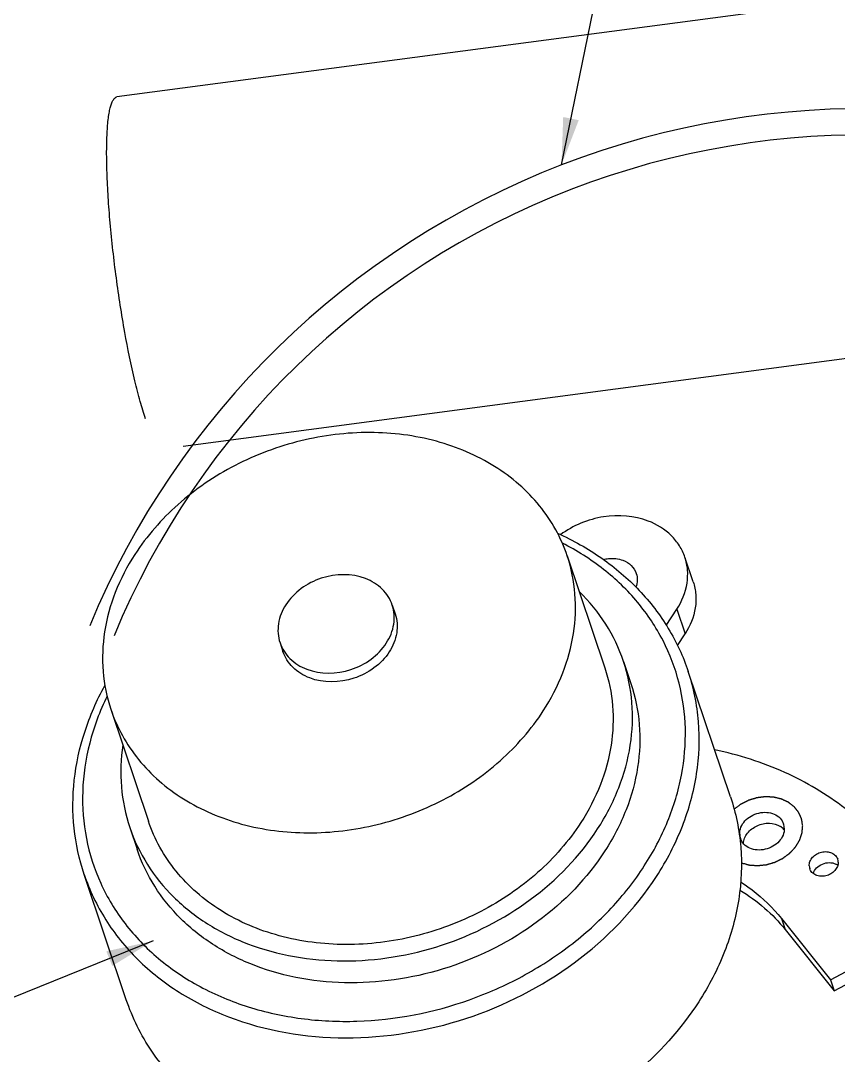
# Model space of a CAD drawing. Header units: millimetres. Extents: x 0 to 420, y 0 to 297.
# Drawn here: x 278.4 to 309.47, y 219.44 to 258.78 of the extents above; entities that cross this region are included whole.
import ezdxf

# ---------------------------------------------------------------- set-up
doc = ezdxf.new("R2010")
doc.units = ezdxf.units.MM
doc.header["$LTSCALE"] = 23.1
doc.layers.get('0').update_dxf_attribs({"linetype": 'CONTINUOUS'})
doc.styles.get("Standard").update_dxf_attribs({"font": 'txt', "width": 0.7})
doc.dimstyles.get("Standard").update_dxf_attribs({"dimtxt": 2.2, "dimasz": 1.8, "dimexe": 1.5, "dimexo": 0.5, "dimtad": 1, "dimdec": 1, "dimzin": 0, "dimdsep": 46, "dimtxsty": 'Standard', "dimblk": '_FILLED', "dimcen": 0.09, "dimclrt": 5, "dimazin": 0, "dimtp": 0.01, "dimtm": 0.01, "dimtfac": 1, "dimtdec": 1, "dimtofl": 0, "dimtmove": 0, "dimatfit": 3, "dimldrblk": '_FILLED', "dimfxl": 1, "dimtolj": 1, "dimtzin": 0, "dimarcsym": 0})

# ---------------------------------------------------------------- blocks, each defined once
blk = doc.blocks.new('_FILLED')
at = {"color": 0, "linetype": 'ByBlock'}
blk.add_solid([(0, 0), (-1, 0.167), (-1, -0.167)], dxfattribs=at)

msp = doc.modelspace()

# ---------------------------------------------------------------- linework, layer by layer
at = {"color": 7, "linetype": 'Continuous'}
for p, q in [((325.578, 261.656), (282.052, 255.881)), ((327.353, 248.273), (284.576, 242.598)), ((299.171, 238.429), (300.599, 234.181)), ((303.958, 237.447), (303.643, 238.384)), ((292.518, 236.564), (292.63, 236.231)), ((302.937, 235.787), (303.337, 236.406)), ((303.366, 235.025), (303.652, 235.469)), ((288.253, 235.13), (288.365, 234.797)), ((301.309, 234.42), (301.589, 233.587)), ((305.374, 229.273), (303.771, 234.042)), ((281.824, 232.599), (283.252, 228.35)), ((282.541, 228.111), (282.821, 227.278)), ((282.411, 221.555), (280.808, 226.324)), ((307.31, 224.649), (309.175, 222.316)), ((307.45, 224.232), (309.315, 221.9)), ((309.175, 222.316), (312.54, 224.101)), ((309.315, 221.9), (312.68, 223.684)), ((309.175, 222.316), (309.315, 221.9))]:
    msp.add_line(p, q, dxfattribs=at)
at = {"color": 9, "linetype": 'Continuous'}
for p, q in [((303.337, 236.406), (303.652, 235.469)), ((307.31, 224.649), (307.45, 224.232))]:
    msp.add_line(p, q, dxfattribs=at)
for radius in [31.825, 30.825]:
    msp.add_arc((310.429, 223.612), radius, 64.756, 157.5222)
at = {"color": 7, "linetype": 'Continuous'}
for centre, radius, start, end in [((306.842, 228.058), 0.579, 2.0841, 18.4838), ((306.305, 227.875), 0.579, 182.0841, 198.4838), ((306.911, 227.569), 0.68, 50.2325, 57.4814), ((306.939, 227.603), 0.636, 42.6212, 50.2067), ((306.954, 227.617), 0.616, 40.8726, 42.5866), ((308.744, 226.66), 0.377, 182.0976, 198.5065), ((309.173, 226.293), 0.47, 55.748, 63.5842), ((309.189, 226.317), 0.441, 52.7045, 55.6839), ((309.094, 226.779), 0.377, 2.0976, 18.5065)]:
    msp.add_arc(centre, radius, start, end, dxfattribs=at)
for points, knots in [([(283.139, 243.645), (283.066, 243.863), (282.923, 244.341), (282.645, 245.433), (282.329, 246.998), (282.017, 249.003), (281.823, 250.721), (281.72, 252.053), (281.674, 252.96), (281.659, 253.773), (281.674, 254.472), (281.713, 254.975), (281.763, 255.307), (281.805, 255.5), (281.854, 255.655), (281.909, 255.772), (281.972, 255.851), (282.027, 255.877), (282.052, 255.881)], [0, 0, 0, 0, 0.055202, 0.11989, 0.271062, 0.439072, 0.60759, 0.686894, 0.760275, 0.825984, 0.882456, 0.928443, 0.94721, 0.96308, 0.976047, 0.986207, 0.99391, 1, 1, 1, 1]), ([(299.171, 238.429), (299.055, 238.773), (298.759, 239.445), (298.137, 240.364), (297.35, 241.177), (296.09, 242.108), (294.183, 242.913), (291.641, 243.231), (289.012, 242.907), (286.509, 241.969), (284.334, 240.494), (283.189, 239.188), (282.734, 238.486)], [0, 0, 0, 0, 0.054752, 0.110103, 0.166585, 0.224605, 0.345761, 0.473997, 0.607139, 0.741665, 0.87369, 1, 1, 1, 1]), ([(302.252, 239.759), (301.721, 239.962), (300.506, 240.053), (299.392, 239.59), (298.916, 239.239)], [0, 0, 0, 0, 0.489988, 1, 1, 1, 1]), ([(303.643, 238.384), (303.592, 238.537), (303.45, 238.835), (303.025, 239.359), (302.574, 239.635), (302.252, 239.759)], [0, 0, 0, 0, 0.240633, 0.485768, 1, 1, 1, 1]), ([(298.803, 239.293), (299.39, 239.029), (300.504, 238.405), (301.941, 237.178), (303.065, 235.716), (303.58, 234.61), (303.771, 234.042)], [0, 0, 0, 0, 0.260299, 0.512263, 0.757852, 1, 1, 1, 1]), ([(282.734, 238.486), (282.441, 238.032), (281.949, 237.086), (281.531, 235.571), (281.467, 234.048), (281.668, 233.064), (281.824, 232.599)], [0, 0, 0, 0, 0.263359, 0.516103, 0.760407, 1, 1, 1, 1]), ([(298.261, 232.542), (298.554, 232.996), (299.046, 233.942), (299.464, 235.457), (299.527, 236.98), (299.327, 237.964), (299.171, 238.429)], [0, 0, 0, 0, 0.263359, 0.516103, 0.760407, 1, 1, 1, 1]), ([(303.337, 236.406), (303.53, 236.703), (303.735, 237.205), (303.763, 237.897), (303.696, 238.228), (303.643, 238.384)], [0, 0, 0, 0, 0.514741, 0.759722, 1, 1, 1, 1]), ([(300.541, 238.299), (300.604, 238.315), (300.851, 238.359), (301.112, 238.332), (301.286, 238.266)], [0, 0, 0, 0, 0.259576, 1, 1, 1, 1]), ([(301.286, 238.266), (301.404, 238.221), (301.62, 238.09), (301.757, 237.875), (301.795, 237.763)], [0, 0, 0, 0, 0.516007, 1, 1, 1, 1]), ([(291.5, 237.57), (290.978, 237.77), (289.765, 237.754), (288.781, 237.048), (288.476, 236.578)], [0, 0, 0, 0, 0.499426, 1, 1, 1, 1]), ([(301.795, 237.763), (301.822, 237.681), (301.849, 237.504), (301.814, 237.328), (301.784, 237.244)], [0, 0, 0, 0, 0.490514, 1, 1, 1, 1]), ([(292.518, 236.564), (292.443, 236.789), (292.168, 237.218), (291.736, 237.48), (291.5, 237.57)], [0, 0, 0, 0, 0.484026, 1, 1, 1, 1]), ([(303.958, 237.447), (304.011, 237.291), (304.078, 236.96), (304.05, 236.268), (303.845, 235.766), (303.652, 235.469)], [0, 0, 0, 0, 0.240278, 0.485259, 1, 1, 1, 1]), ([(301.309, 234.42), (301.143, 234.916), (300.683, 235.879), (300.009, 236.706), (299.628, 237.079)], [0, 0, 0, 0, 0.495279, 1, 1, 1, 1]), ([(288.476, 236.578), (288.336, 236.361), (288.137, 235.882), (288.176, 235.36), (288.253, 235.13)], [0, 0, 0, 0, 0.516561, 1, 1, 1, 1]), ([(292.294, 235.117), (292.435, 235.334), (292.633, 235.812), (292.595, 236.335), (292.518, 236.564)], [0, 0, 0, 0, 0.516561, 1, 1, 1, 1]), ([(292.63, 236.231), (292.707, 236.001), (292.745, 235.479), (292.547, 235.001), (292.406, 234.783)], [0, 0, 0, 0, 0.483439, 1, 1, 1, 1]), ([(288.253, 235.13), (288.328, 234.906), (288.603, 234.476), (289.035, 234.215), (289.271, 234.125)], [0, 0, 0, 0, 0.484026, 1, 1, 1, 1]), ([(289.271, 234.125), (289.793, 233.925), (291.006, 233.94), (291.99, 234.646), (292.294, 235.117)], [0, 0, 0, 0, 0.499426, 1, 1, 1, 1]), ([(289.383, 233.791), (289.147, 233.882), (288.715, 234.143), (288.44, 234.573), (288.365, 234.797)], [0, 0, 0, 0, 0.515974, 1, 1, 1, 1]), ([(292.406, 234.783), (292.102, 234.313), (291.118, 233.607), (289.905, 233.592), (289.383, 233.791)], [0, 0, 0, 0, 0.500574, 1, 1, 1, 1]), ([(300.599, 234.181), (300.755, 233.715), (300.955, 232.732), (300.892, 231.209), (300.474, 229.694), (299.982, 228.748), (299.689, 228.294)], [0, 0, 0, 0, 0.239593, 0.483897, 0.736641, 1, 1, 1, 1]), ([(300.325, 228.051), (300.642, 228.541), (301.175, 229.565), (301.627, 231.204), (301.696, 232.852), (301.479, 233.916), (301.309, 234.42)], [0, 0, 0, 0, 0.263362, 0.516104, 0.760408, 1, 1, 1, 1]), ([(280.808, 226.324), (280.617, 226.892), (280.36, 228.083), (280.372, 229.927), (280.776, 231.771), (281.286, 232.941), (281.595, 233.507)], [0, 0, 0, 0, 0.242143, 0.487725, 0.739667, 1, 1, 1, 1]), ([(301.589, 233.587), (301.759, 233.083), (301.976, 232.019), (301.907, 230.371), (301.455, 228.732), (300.922, 227.708), (300.605, 227.218)], [0, 0, 0, 0, 0.239592, 0.483896, 0.736638, 1, 1, 1, 1]), ([(281.824, 232.599), (281.94, 232.255), (282.236, 231.583), (282.858, 230.664), (283.644, 229.851), (284.905, 228.92), (286.812, 228.115), (289.354, 227.797), (291.983, 228.121), (294.486, 229.059), (296.661, 230.534), (297.806, 231.84), (298.261, 232.542)], [0, 0, 0, 0, 0.054752, 0.110103, 0.166585, 0.224605, 0.345761, 0.473997, 0.607139, 0.741665, 0.87369, 1, 1, 1, 1]), ([(282.276, 231.251), (282.198, 230.723), (282.159, 229.655), (282.375, 228.608), (282.541, 228.111)], [0, 0, 0, 0, 0.504736, 1, 1, 1, 1]), ([(309.734, 228.825), (309.031, 229.372), (307.444, 230.312), (305.69, 230.867), (304.775, 231.058)], [0, 0, 0, 0, 0.488093, 1, 1, 1, 1]), ([(305.374, 229.273), (305.581, 228.657), (305.846, 227.354), (305.762, 225.339), (305.209, 223.333), (304.557, 222.08), (304.169, 221.48)], [0, 0, 0, 0, 0.239592, 0.483896, 0.736638, 1, 1, 1, 1]), ([(305.727, 227.854), (305.724, 227.942), (305.759, 228.127), (305.916, 228.369), (306.154, 228.558), (306.444, 228.671), (306.75, 228.697), (307.037, 228.631), (307.269, 228.477), (307.364, 228.322), (307.391, 228.242)], [0, 0, 0, 0, 0.115312, 0.239453, 0.371913, 0.508353, 0.642834, 0.770193, 0.888346, 1, 1, 1, 1]), ([(299.689, 228.294), (299.234, 227.591), (298.089, 226.286), (295.914, 224.811), (293.411, 223.873), (290.782, 223.548), (288.24, 223.867), (286.333, 224.672), (285.073, 225.603), (284.286, 226.416), (283.664, 227.335), (283.368, 228.007), (283.252, 228.35)], [0, 0, 0, 0, 0.12631, 0.258335, 0.392861, 0.526003, 0.654239, 0.775395, 0.833415, 0.889897, 0.945248, 1, 1, 1, 1]), ([(305.868, 227.498), (305.872, 227.566), (305.905, 227.706), (306.056, 227.964), (306.378, 228.206), (306.841, 228.305), (307.153, 228.222), (307.277, 228.142)], [0, 0, 0, 0, 0.113876, 0.234405, 0.4918, 0.755467, 1, 1, 1, 1]), ([(282.541, 228.111), (282.707, 227.619), (283.163, 226.661), (284.178, 225.412), (285.482, 224.388), (286.49, 223.89), (287.022, 223.686)], [0, 0, 0, 0, 0.239969, 0.484455, 0.737072, 1, 1, 1, 1]), ([(287.022, 223.686), (289.318, 222.807), (294.654, 222.875), (298.986, 225.982), (300.325, 228.051)], [0, 0, 0, 0, 0.499426, 1, 1, 1, 1]), ([(307.421, 228.079), (307.424, 227.991), (307.389, 227.807), (307.231, 227.565), (306.993, 227.376), (306.704, 227.262), (306.397, 227.236), (306.111, 227.303), (305.879, 227.457), (305.783, 227.611), (305.756, 227.692)], [0, 0, 0, 0, 0.115312, 0.239453, 0.371913, 0.508353, 0.642834, 0.770193, 0.888346, 1, 1, 1, 1]), ([(287.302, 222.853), (286.77, 223.057), (285.762, 223.555), (284.458, 224.579), (283.443, 225.828), (282.987, 226.786), (282.821, 227.278)], [0, 0, 0, 0, 0.262928, 0.515545, 0.760031, 1, 1, 1, 1]), ([(300.605, 227.218), (299.266, 225.149), (294.934, 222.042), (289.598, 221.974), (287.302, 222.853)], [0, 0, 0, 0, 0.500574, 1, 1, 1, 1]), ([(308.367, 226.647), (308.365, 226.704), (308.388, 226.824), (308.49, 226.982), (308.645, 227.105), (308.834, 227.179), (309.034, 227.196), (309.221, 227.153), (309.372, 227.052), (309.435, 226.952), (309.452, 226.899)], [0, 0, 0, 0, 0.115289, 0.239457, 0.371902, 0.508338, 0.642811, 0.770165, 0.888299, 1, 1, 1, 1]), ([(309.471, 226.793), (309.473, 226.736), (309.45, 226.615), (309.348, 226.458), (309.193, 226.335), (309.004, 226.26), (308.804, 226.243), (308.617, 226.287), (308.466, 226.387), (308.404, 226.488), (308.386, 226.541)], [0, 0, 0, 0, 0.115289, 0.239457, 0.371902, 0.508338, 0.642811, 0.770165, 0.888299, 1, 1, 1, 1]), ([(308.522, 226.356), (308.567, 226.516), (308.846, 226.786), (309.229, 226.791), (309.382, 226.714)], [0, 0, 0, 0, 0.493343, 1, 1, 1, 1]), ([(305.763, 226.036), (305.912, 225.94), (306.481, 225.541), (306.988, 225.052), (307.31, 224.649)], [0, 0, 0, 0, 0.255394, 1, 1, 1, 1]), ([(305.737, 225.724), (306.066, 225.524), (306.685, 225.075), (307.216, 224.525), (307.45, 224.232)], [0, 0, 0, 0, 0.507174, 1, 1, 1, 1]), ([(295.38, 205.145), (296.306, 205.757), (297.66, 206.593), (299.431, 207.591), (300.609, 208.231), (301.738, 208.842), (302.652, 209.368), (303.359, 209.825), (304.016, 210.292), (304.775, 210.914), (305.645, 211.764), (306.557, 212.792), (307.588, 214.089), (308.785, 215.708), (310.214, 217.669), (311.589, 219.49), (312.85, 221.049), (313.863, 222.229), (314.898, 223.35), (315.61, 224.056), (315.969, 224.397)], [0, 0, 0, 0, 0.116493, 0.166852, 0.213324, 0.257205, 0.301614, 0.32386, 0.345543, 0.386213, 0.426664, 0.473071, 0.530327, 0.600505, 0.68436, 0.78495, 0.839916, 0.894748, 0.948116, 1, 1, 1, 1]), ([(295.565, 204.845), (296.486, 205.456), (297.836, 206.288), (299.601, 207.283), (300.778, 207.923), (301.91, 208.535), (302.828, 209.063), (303.541, 209.524), (304.207, 209.997), (304.977, 210.626), (305.859, 211.487), (306.781, 212.523), (307.818, 213.827), (309.016, 215.447), (310.441, 217.403), (311.808, 219.215), (313.061, 220.766), (314.065, 221.939), (315.091, 223.053), (315.796, 223.756), (316.151, 224.094)], [0, 0, 0, 0, 0.116032, 0.16627, 0.212707, 0.256659, 0.301321, 0.32379, 0.345743, 0.38702, 0.428035, 0.474924, 0.532525, 0.602806, 0.686439, 0.786466, 0.841088, 0.895604, 0.948563, 1, 1, 1, 1]), ([(284.86, 217.939), (284.299, 218.428), (283.306, 219.534), (282.642, 220.867), (282.411, 221.555)], [0, 0, 0, 0, 0.506007, 1, 1, 1, 1]), ([(304.169, 221.48), (303.494, 220.436), (301.751, 218.518), (298.42, 216.47), (294.628, 215.342), (291.978, 215.284), (290.699, 215.446)], [0, 0, 0, 0, 0.241156, 0.493796, 0.749812, 1, 1, 1, 1])]:
    msp.add_open_spline(points, degree=3, knots=knots, dxfattribs=at)
at = {"color": 9, "linetype": 'Continuous'}
for points, knots in [([(302.1, 226.645), (302.446, 227.179), (303.034, 228.291), (303.571, 230.065), (303.726, 231.857), (303.489, 233.605), (302.867, 235.247), (301.884, 236.722), (300.576, 237.98), (299.537, 238.635), (298.985, 238.917)], [0, 0, 0, 0, 0.132568, 0.260169, 0.383643, 0.504471, 0.624605, 0.746111, 0.870814, 1, 1, 1, 1]), ([(302.566, 226.249), (302.954, 226.849), (303.606, 228.102), (304.159, 230.108), (304.243, 232.123), (303.978, 233.426), (303.771, 234.042)], [0, 0, 0, 0, 0.263361, 0.516102, 0.760407, 1, 1, 1, 1]), ([(281.681, 233.104), (281.402, 232.53), (280.96, 231.346), (280.685, 229.499), (280.824, 227.679), (281.375, 225.957), (282.317, 224.398), (283.612, 223.06), (285.209, 221.99), (287.05, 221.224), (289.069, 220.784), (291.922, 220.65), (294.815, 221.211), (297.476, 222.393), (299.296, 223.565), (300.868, 224.979), (301.73, 226.074), (302.1, 226.645)], [0, 0, 0, 0, 0.060008, 0.117874, 0.174254, 0.230062, 0.286319, 0.34396, 0.403671, 0.465794, 0.530315, 0.5969, 0.733356, 0.802058, 0.869848, 0.936006, 1, 1, 1, 1]), ([(280.808, 226.324), (281.011, 225.721), (281.569, 224.55), (282.81, 223.021), (284.406, 221.768), (285.64, 221.159), (286.29, 220.91)], [0, 0, 0, 0, 0.239969, 0.484456, 0.737073, 1, 1, 1, 1]), ([(286.29, 220.91), (289.099, 219.834), (295.627, 219.917), (300.928, 223.718), (302.566, 226.249)], [0, 0, 0, 0, 0.499426, 1, 1, 1, 1])]:
    msp.add_open_spline(points, degree=3, knots=knots, dxfattribs=at)
at = {"color": 4, "linetype": 'Continuous'}
for points, knots in [([(308.12, 228.172), (308.118, 228.187), (308.113, 228.217), (308.106, 228.261), (308.099, 228.306), (308.093, 228.343), (308.088, 228.373), (308.085, 228.392), (308.083, 228.405), (308.081, 228.412), (308.081, 228.418), (308.08, 228.423), (308.079, 228.426), (308.079, 228.429), (308.078, 228.431), (308.078, 228.432), (308.078, 228.433), (308.077, 228.435), (308.076, 228.437), (308.074, 228.441), (308.073, 228.445), (308.069, 228.452), (308.066, 228.461), (308.061, 228.471), (308.055, 228.485), (308.047, 228.503), (308.038, 228.524), (308.028, 228.545), (308.019, 228.566), (308.01, 228.587), (308.001, 228.608), (307.993, 228.625), (307.987, 228.639), (307.982, 228.65), (307.978, 228.659), (307.975, 228.666), (307.973, 228.67), (307.972, 228.673), (307.971, 228.675), (307.97, 228.677), (307.969, 228.678), (307.966, 228.681), (307.963, 228.685), (307.958, 228.691), (307.952, 228.699), (307.943, 228.711), (307.93, 228.727), (307.916, 228.745), (307.901, 228.763), (307.887, 228.782), (307.872, 228.8), (307.858, 228.818), (307.843, 228.837), (307.831, 228.852), (307.821, 228.864), (307.814, 228.873), (307.808, 228.881), (307.804, 228.886), (307.802, 228.888), (307.802, 228.889), (307.801, 228.89), (307.8, 228.89), (307.799, 228.892), (307.797, 228.893), (307.794, 228.896), (307.79, 228.899), (307.785, 228.902), (307.779, 228.907), (307.771, 228.914), (307.758, 228.923), (307.742, 228.936), (307.723, 228.951), (307.704, 228.966), (307.684, 228.98), (307.665, 228.995), (307.646, 229.01), (307.63, 229.023), (307.617, 229.033), (307.608, 229.04), (307.6, 229.046), (307.593, 229.051), (307.589, 229.055), (307.585, 229.058), (307.581, 229.06), (307.578, 229.063), (307.574, 229.065), (307.568, 229.068), (307.562, 229.071), (307.554, 229.074), (307.545, 229.079), (307.533, 229.084), (307.518, 229.091), (307.499, 229.1), (307.476, 229.111), (307.453, 229.122), (307.43, 229.132), (307.407, 229.143), (307.384, 229.154), (307.365, 229.163), (307.35, 229.17), (307.341, 229.174), (307.333, 229.178), (307.327, 229.181), (307.321, 229.183), (307.317, 229.186), (307.313, 229.187), (307.311, 229.188), (307.309, 229.189), (307.307, 229.189), (307.302, 229.19), (307.297, 229.192), (307.285, 229.195), (307.266, 229.199), (307.24, 229.205), (307.207, 229.213), (307.165, 229.224), (307.123, 229.234), (307.089, 229.242), (307.064, 229.248), (307.045, 229.253), (307.032, 229.256), (307.027, 229.257), (307.023, 229.258), (307.02, 229.258), (307.018, 229.259), (307.016, 229.259), (307.012, 229.259), (307.006, 229.26), (306.999, 229.26), (306.992, 229.26), (306.983, 229.261), (306.972, 229.261), (306.954, 229.262), (306.931, 229.263), (306.904, 229.265), (306.876, 229.266), (306.849, 229.268), (306.822, 229.269), (306.794, 229.27), (306.772, 229.272), (306.753, 229.273), (306.74, 229.273), (306.728, 229.274), (306.719, 229.274), (306.712, 229.275), (306.706, 229.275), (306.7, 229.275), (306.695, 229.275), (306.691, 229.274), (306.685, 229.273), (306.678, 229.272), (306.669, 229.271), (306.657, 229.27), (306.643, 229.268), (306.625, 229.266), (306.601, 229.263), (306.574, 229.259), (306.546, 229.256), (306.518, 229.252), (306.49, 229.249), (306.462, 229.245), (306.439, 229.242), (306.421, 229.24), (306.409, 229.238), (306.4, 229.237), (306.393, 229.236), (306.387, 229.236), (306.383, 229.235), (306.38, 229.235), (306.378, 229.234), (306.376, 229.234), (306.375, 229.234), (306.374, 229.233), (306.371, 229.232), (306.366, 229.231), (306.359, 229.229), (306.35, 229.226), (306.338, 229.223), (306.32, 229.217), (306.298, 229.21), (306.271, 229.202), (306.244, 229.194), (306.217, 229.185), (306.19, 229.177), (306.163, 229.169), (306.136, 229.16), (306.113, 229.154), (306.095, 229.148), (306.084, 229.145), (306.075, 229.142), (306.069, 229.14), (306.065, 229.139), (306.062, 229.138), (306.06, 229.137), (306.058, 229.136), (306.054, 229.134), (306.049, 229.131), (306.04, 229.127), (306.03, 229.122), (306.017, 229.115), (306.001, 229.107), (305.98, 229.096), (305.954, 229.084), (305.929, 229.071), (305.904, 229.058), (305.879, 229.046), (305.854, 229.033), (305.833, 229.022), (305.816, 229.014), (305.804, 229.008), (305.793, 229.002), (305.785, 228.998), (305.78, 228.995), (305.775, 228.993), (305.773, 228.992), (305.771, 228.991), (305.769, 228.99), (305.768, 228.989), (305.766, 228.988), (305.764, 228.986), (305.76, 228.983), (305.755, 228.98), (305.75, 228.976), (305.742, 228.97), (305.73, 228.96), (305.711, 228.947), (305.682, 228.925), (305.645, 228.897), (305.601, 228.864), (305.556, 228.831), (305.527, 228.809), (305.512, 228.798)], [0, 0, 0, 0, 0.015625, 0.03125, 0.046875, 0.0625, 0.070312, 0.078125, 0.082031, 0.083984, 0.085938, 0.087891, 0.088867, 0.089844, 0.090332, 0.09082, 0.091309, 0.091797, 0.092773, 0.09375, 0.095703, 0.097656, 0.101562, 0.105469, 0.109375, 0.117188, 0.125, 0.132812, 0.140625, 0.148438, 0.15625, 0.164062, 0.167969, 0.171875, 0.175781, 0.177734, 0.179688, 0.180664, 0.181152, 0.181641, 0.182617, 0.183594, 0.185547, 0.1875, 0.191406, 0.195312, 0.203125, 0.210938, 0.21875, 0.226562, 0.234375, 0.242188, 0.25, 0.257812, 0.261719, 0.265625, 0.269531, 0.271484, 0.271973, 0.272461, 0.272705, 0.272949, 0.273438, 0.274414, 0.275391, 0.277344, 0.279297, 0.28125, 0.285156, 0.289062, 0.296875, 0.304688, 0.3125, 0.320312, 0.328125, 0.335938, 0.34375, 0.347656, 0.351562, 0.355469, 0.357422, 0.359375, 0.361328, 0.362305, 0.363281, 0.365234, 0.367188, 0.369141, 0.371094, 0.375, 0.378906, 0.382812, 0.390625, 0.398438, 0.40625, 0.414062, 0.421875, 0.429688, 0.4375, 0.441406, 0.445312, 0.447266, 0.449219, 0.451172, 0.453125, 0.454102, 0.45459, 0.455078, 0.456055, 0.457031, 0.458984, 0.460938, 0.46875, 0.476562, 0.484375, 0.5, 0.515625, 0.523438, 0.53125, 0.539062, 0.541016, 0.542969, 0.543945, 0.544922, 0.54541, 0.545898, 0.546875, 0.548828, 0.550781, 0.552734, 0.554688, 0.558594, 0.5625, 0.570312, 0.578125, 0.585938, 0.59375, 0.601562, 0.609375, 0.617188, 0.621094, 0.625, 0.628906, 0.630859, 0.632812, 0.634766, 0.636719, 0.637695, 0.638672, 0.640625, 0.642578, 0.644531, 0.648438, 0.652344, 0.65625, 0.664062, 0.671875, 0.679688, 0.6875, 0.695312, 0.703125, 0.710938, 0.714844, 0.71875, 0.720703, 0.722656, 0.724609, 0.725586, 0.726562, 0.727051, 0.727295, 0.727539, 0.728027, 0.728516, 0.730469, 0.732422, 0.734375, 0.738281, 0.742188, 0.75, 0.757812, 0.765625, 0.773438, 0.78125, 0.789062, 0.796875, 0.804688, 0.808594, 0.8125, 0.814453, 0.816406, 0.817383, 0.818359, 0.818848, 0.819336, 0.820312, 0.822266, 0.824219, 0.828125, 0.832031, 0.835938, 0.84375, 0.851562, 0.859375, 0.867188, 0.875, 0.882812, 0.890625, 0.894531, 0.898438, 0.902344, 0.904297, 0.90625, 0.907227, 0.908203, 0.908691, 0.90918, 0.909668, 0.910156, 0.911133, 0.912109, 0.914062, 0.916016, 0.917969, 0.921875, 0.929688, 0.9375, 0.953125, 0.96875, 0.984375, 1, 1, 1, 1]), ([(305.789, 226.763), (305.804, 226.759), (305.835, 226.75), (305.882, 226.737), (305.929, 226.725), (305.968, 226.714), (305.999, 226.705), (306.023, 226.699), (306.042, 226.694), (306.058, 226.689), (306.067, 226.687), (306.075, 226.685), (306.08, 226.683), (306.084, 226.682), (306.088, 226.681), (306.093, 226.681), (306.099, 226.68), (306.108, 226.68), (306.118, 226.679), (306.131, 226.678), (306.147, 226.677), (306.168, 226.675), (306.194, 226.673), (306.227, 226.671), (306.269, 226.668), (306.311, 226.665), (306.344, 226.662), (306.365, 226.661), (306.38, 226.659), (306.388, 226.659), (306.394, 226.658), (306.4, 226.658), (306.404, 226.658), (306.407, 226.657), (306.41, 226.657), (306.412, 226.657), (306.415, 226.658), (306.422, 226.659), (306.433, 226.66), (306.445, 226.661), (306.458, 226.662), (306.475, 226.664), (306.497, 226.667), (306.523, 226.669), (306.548, 226.672), (306.582, 226.676), (306.617, 226.68), (306.651, 226.683), (306.672, 226.685), (306.69, 226.687), (306.702, 226.689), (306.715, 226.69), (306.726, 226.691), (306.733, 226.692), (306.736, 226.692), (306.738, 226.692), (306.741, 226.693), (306.744, 226.694), (306.748, 226.695), (306.753, 226.697), (306.76, 226.699), (306.768, 226.701), (306.783, 226.705), (306.804, 226.711), (306.837, 226.721), (306.879, 226.733), (306.921, 226.745), (306.954, 226.755), (306.979, 226.762), (307, 226.768), (307.017, 226.773), (307.03, 226.777), (307.04, 226.78), (307.048, 226.782), (307.055, 226.784), (307.06, 226.785), (307.064, 226.787), (307.068, 226.789), (307.073, 226.792), (307.08, 226.796), (307.09, 226.8), (307.106, 226.808), (307.125, 226.817), (307.149, 226.829), (307.18, 226.844), (307.211, 226.859), (307.242, 226.875), (307.266, 226.886), (307.289, 226.897), (307.309, 226.907), (307.324, 226.915), (307.334, 226.919), (307.342, 226.923), (307.348, 226.926), (307.352, 226.928), (307.356, 226.93), (307.358, 226.931), (307.359, 226.932), (307.36, 226.933), (307.362, 226.934), (307.365, 226.936), (307.37, 226.939), (307.375, 226.943), (307.382, 226.948), (307.39, 226.954), (307.404, 226.964), (307.421, 226.977), (307.442, 226.992), (307.462, 227.007), (307.49, 227.027), (307.517, 227.047), (307.545, 227.067), (307.565, 227.082), (307.583, 227.095), (307.596, 227.105), (307.605, 227.111), (307.612, 227.116), (307.616, 227.12), (307.62, 227.122), (307.623, 227.124), (307.627, 227.128), (307.631, 227.133), (307.636, 227.139), (307.644, 227.146), (307.652, 227.155), (307.663, 227.167), (307.677, 227.182), (307.694, 227.201), (307.717, 227.225), (307.745, 227.255), (307.773, 227.285), (307.796, 227.309), (307.81, 227.324), (307.82, 227.334), (307.825, 227.34), (307.83, 227.345), (307.833, 227.349), (307.836, 227.352), (307.838, 227.354), (307.84, 227.356), (307.841, 227.357), (307.842, 227.36), (307.846, 227.365), (307.851, 227.374), (307.857, 227.384), (307.863, 227.394), (307.872, 227.408), (307.882, 227.424), (307.895, 227.445), (307.907, 227.465), (307.92, 227.485), (307.932, 227.505), (307.944, 227.525), (307.957, 227.546), (307.967, 227.562), (307.976, 227.576), (307.982, 227.586), (307.988, 227.596), (307.993, 227.604), (307.996, 227.609), (307.997, 227.611), (307.998, 227.613), (307.999, 227.614), (308, 227.617), (308.001, 227.619), (308.002, 227.623), (308.004, 227.627), (308.006, 227.633), (308.008, 227.64), (308.012, 227.652), (308.019, 227.67), (308.028, 227.699), (308.041, 227.734), (308.053, 227.77), (308.063, 227.799), (308.07, 227.82), (308.077, 227.838), (308.082, 227.852), (308.085, 227.863), (308.088, 227.872), (308.091, 227.879), (308.093, 227.885), (308.094, 227.889), (308.095, 227.893), (308.095, 227.896), (308.095, 227.901), (308.096, 227.908), (308.097, 227.918), (308.098, 227.932), (308.1, 227.951), (308.102, 227.973), (308.104, 227.995), (308.106, 228.017), (308.109, 228.047), (308.112, 228.084), (308.116, 228.128), (308.119, 228.157), (308.12, 228.172)], [0, 0, 0, 0, 0.015625, 0.03125, 0.046875, 0.0625, 0.070312, 0.078125, 0.085938, 0.089844, 0.09375, 0.095703, 0.097656, 0.098633, 0.099609, 0.101562, 0.103516, 0.105469, 0.109375, 0.113281, 0.117188, 0.125, 0.132812, 0.140625, 0.15625, 0.171875, 0.179688, 0.1875, 0.191406, 0.193359, 0.195312, 0.197266, 0.198242, 0.199219, 0.200195, 0.200684, 0.201172, 0.203125, 0.207031, 0.210938, 0.214844, 0.21875, 0.226562, 0.234375, 0.242188, 0.25, 0.265625, 0.273438, 0.28125, 0.285156, 0.289062, 0.292969, 0.296875, 0.298828, 0.299316, 0.299805, 0.300781, 0.301758, 0.302734, 0.304688, 0.306641, 0.308594, 0.3125, 0.320312, 0.328125, 0.34375, 0.359375, 0.367188, 0.375, 0.382812, 0.386719, 0.390625, 0.394531, 0.396484, 0.398438, 0.400391, 0.401367, 0.402344, 0.404297, 0.40625, 0.410156, 0.414062, 0.421875, 0.429688, 0.4375, 0.453125, 0.460938, 0.46875, 0.476562, 0.484375, 0.488281, 0.492188, 0.494141, 0.496094, 0.498047, 0.499023, 0.499512, 0.5, 0.500488, 0.500977, 0.501953, 0.503906, 0.505859, 0.507812, 0.511719, 0.515625, 0.523438, 0.53125, 0.539062, 0.546875, 0.5625, 0.570312, 0.578125, 0.585938, 0.589844, 0.59375, 0.595703, 0.597656, 0.598633, 0.599609, 0.601562, 0.603516, 0.605469, 0.609375, 0.613281, 0.617188, 0.625, 0.632812, 0.640625, 0.65625, 0.671875, 0.679688, 0.6875, 0.691406, 0.693359, 0.695312, 0.697266, 0.698242, 0.699219, 0.700195, 0.700684, 0.701172, 0.703125, 0.707031, 0.710938, 0.714844, 0.71875, 0.726562, 0.734375, 0.742188, 0.75, 0.757812, 0.765625, 0.773438, 0.78125, 0.785156, 0.789062, 0.792969, 0.796875, 0.797852, 0.798828, 0.799316, 0.799805, 0.800781, 0.801758, 0.802734, 0.804688, 0.806641, 0.808594, 0.8125, 0.820312, 0.828125, 0.84375, 0.859375, 0.867188, 0.875, 0.882812, 0.886719, 0.890625, 0.894531, 0.896484, 0.898438, 0.900391, 0.901367, 0.902344, 0.904297, 0.90625, 0.910156, 0.914062, 0.921875, 0.929688, 0.9375, 0.945312, 0.953125, 0.96875, 0.984375, 1, 1, 1, 1])]:
    msp.add_open_spline(points, degree=3, knots=knots, dxfattribs=at)

# ---------------------------------------------------------------- leaders
at = {"annotation_type": 0, "has_hookline": 1, "hookline_direction": 0, "text_width": 23.78}
msp.add_leader([(298.952, 253.296), (302.465, 270.496), (304.265, 270.496)], dimstyle='Standard', override={"dimgap": 0.625, "dimtad": 0}, dxfattribs=at)
msp.add_leader([(283.433, 223.795), (258.091, 213.56)], dimstyle='Standard', override={"dimgap": 0.625, "dimtad": 0})

doc.saveas('drawing.dxf')
